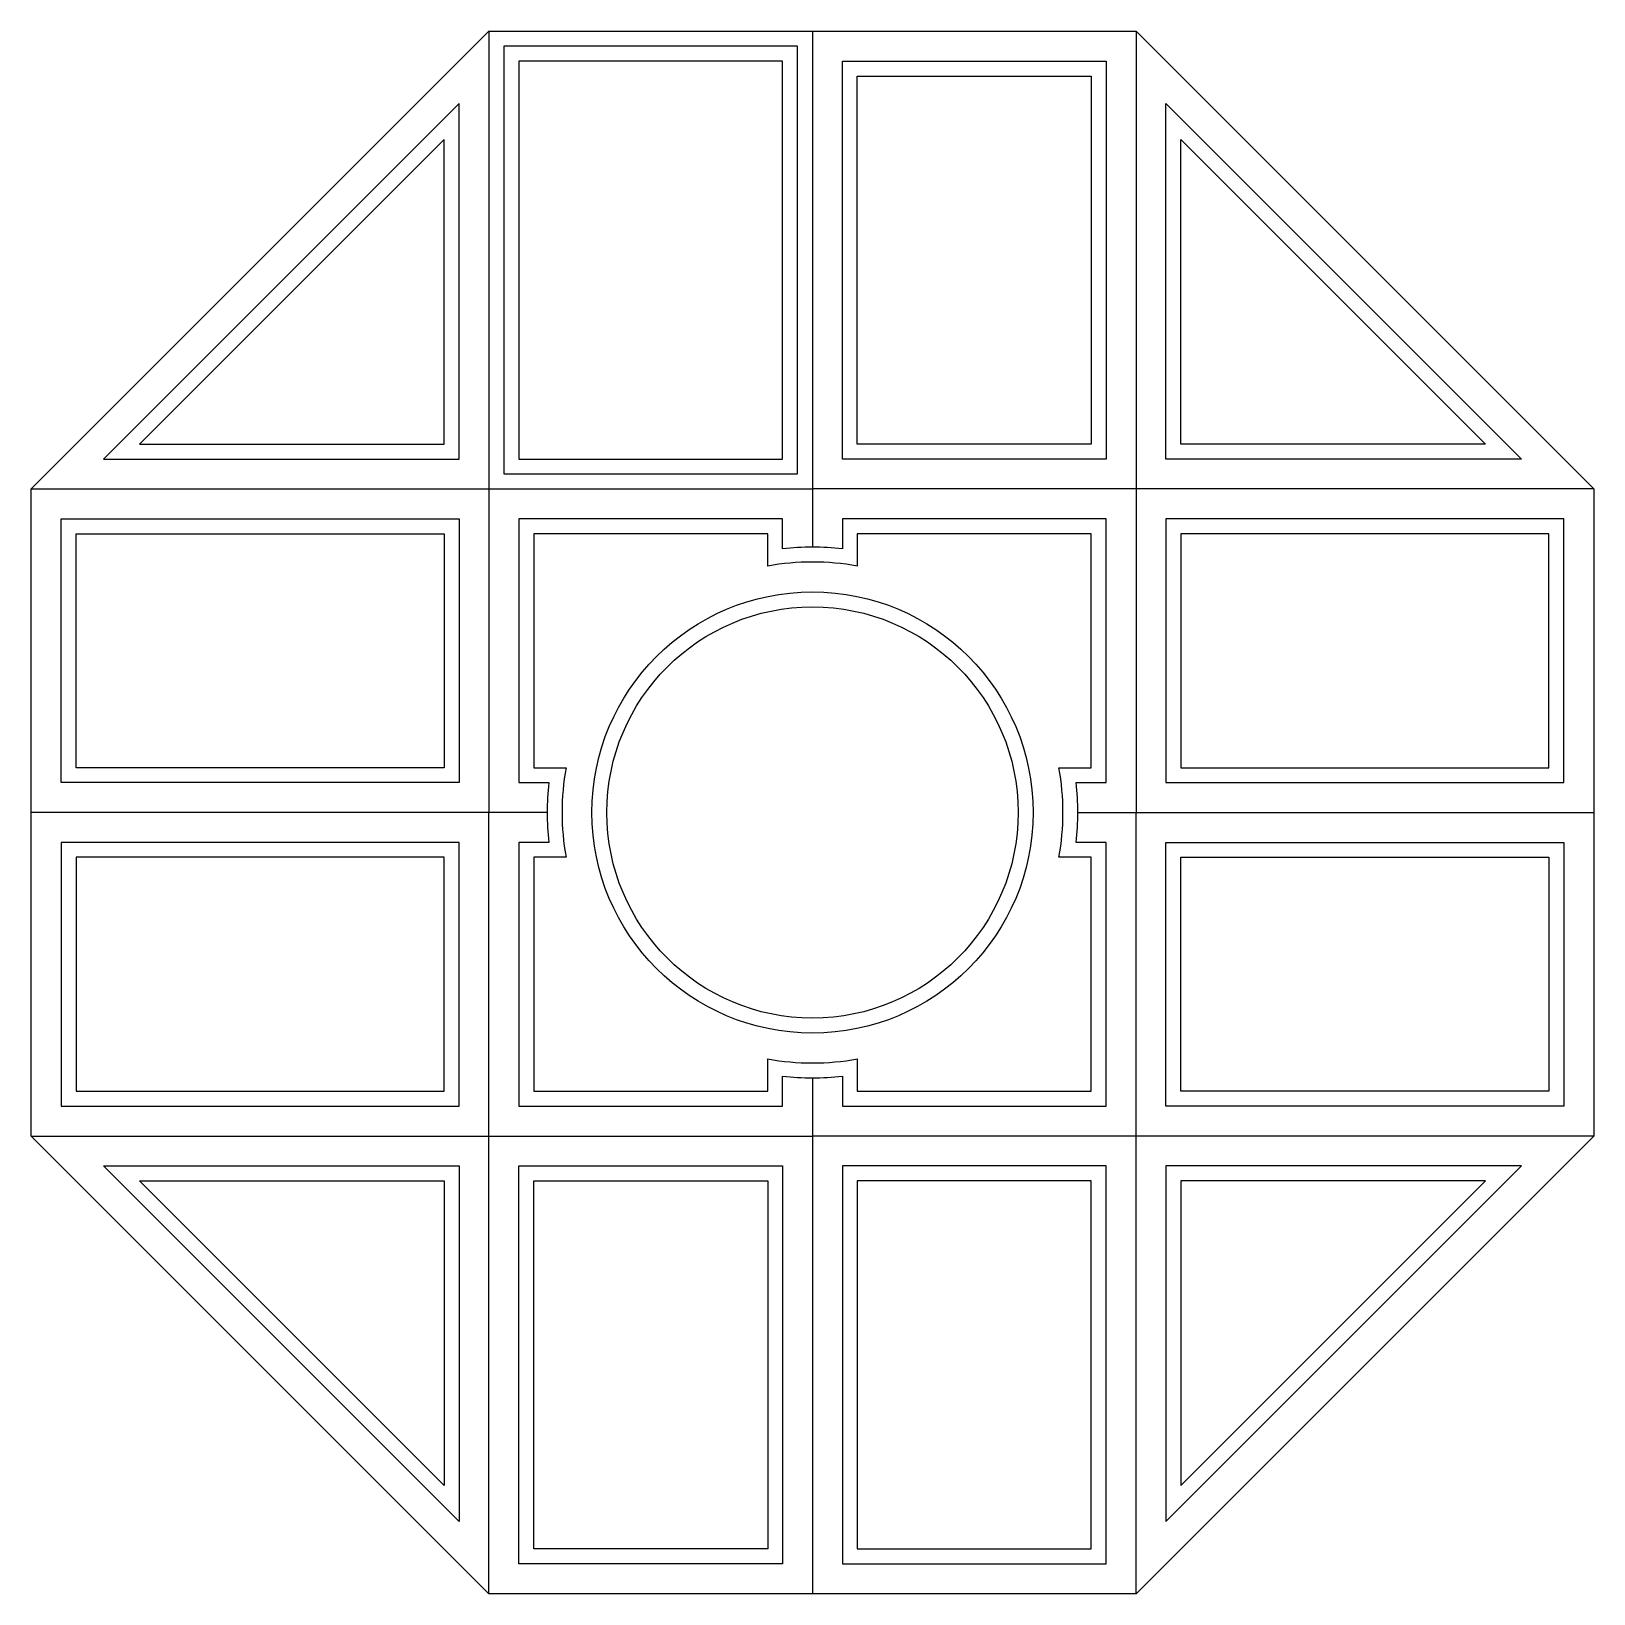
# Model space of a CAD drawing. Extents: x 7371 to 10509, y 1651 to 4790.
import ezdxf

# ---------------------------------------------------------------- set-up
doc = ezdxf.new("R2010")
doc.units = 0
doc.header["$MEASUREMENT"] = 0
for name, color, linetype in [('3', 3, 'CONTINUOUS'), ('4', 4, 'CONTINUOUS'), ('7', 7, 'CONTINUOUS')]:
    doc.layers.add(name, color=color, linetype=linetype)

msp = doc.modelspace()

# ---------------------------------------------------------------- linework, layer by layer
at = {"layer": '3'}
for points in [[(8350, 3930.2), (8880, 3930.2), (8880, 4729.5), (8350, 4729.5)], [(9500, 3960.2), (9030, 3960.2), (9030, 4699.5), (9500, 4699.5)], [(8200, 4572.3), (7587.9, 3960.2), (8200, 3960.2)], [(9680, 4572.3), (10292.1, 3960.2), (9680, 3960.2)], [(7460.6, 3780.2), (8200, 3780.2), (8200, 3310.2), (7460.6, 3310.2)], [(10419.4, 3780.2), (9680, 3780.2), (9680, 3310.2), (10419.4, 3310.2)], [(7460.6, 2660.1), (8200, 2660.1), (8200, 3130.2), (7460.6, 3130.2)], [(10419.4, 2660.1), (9680, 2660.1), (9680, 3130.2), (10419.4, 3130.2)], [(8200, 1868.1), (7587.9, 2480.1), (8200, 2480.1)], [(8380, 2480.1), (8850, 2480.1), (8850, 1740.8), (8380, 1740.8)], [(9500, 2480.1), (9030, 2480.1), (9030, 1740.8), (9500, 1740.8)], [(9680, 1868.1), (10292.1, 2480.1), (9680, 2480.1)]]:
    msp.add_lwpolyline(points, close=True, dxfattribs=at)
msp.add_lwpolyline([(9500, 3310.2), (9500, 3780.2), (9030, 3780.2), (9030, 3715.2, 0.090174), (8850, 3715.2), (8850, 3780.2), (8380, 3780.2), (8380, 3310.2), (8445, 3310.2, 0.090174), (8445, 3130.2), (8380, 3130.2), (8380, 2660.1), (8850, 2660.1), (8850, 2725.2, 0.090174), (9030, 2725.2), (9030, 2660.1), (9500, 2660.1), (9500, 3130.2), (9435, 3130.2, 0.090174), (9435, 3310.2)], format="xyb", close=True, dxfattribs=at)
msp.add_circle((8940, 3220.2), 413.1, dxfattribs=at)
at = {"layer": '4'}
for p, q in [((7370.6, 3870.2), (8290, 4789.5)), ((8290, 4789.5), (8290, 3220.2)), ((8290, 4789.5), (9590, 4789.5)), ((8940, 4789.5), (8940, 3753.3)), ((9590, 4789.5), (9590, 3220.2)), ((9590, 4789.5), (10509.4, 3870.2)), ((7370.6, 3870.2), (8940, 3870.2)), ((7370.6, 3220.2), (7370.6, 3870.2)), ((10509.4, 3870.2), (8940, 3870.2)), ((10509.4, 3870.2), (10509.4, 2570.1)), ((8406.9, 3220.2), (7370.6, 3220.2)), ((7370.6, 2570.1), (7370.6, 3220.2)), ((8290, 1650.8), (8290, 3220.2)), ((9473.1, 3220.2), (10509.4, 3220.2)), ((9590, 1650.8), (9590, 3220.2)), ((8940, 2687.1), (8940, 1650.8)), ((8290, 1650.8), (7370.6, 2570.1)), ((7370.6, 2570.1), (8940, 2570.1)), ((10509.4, 2570.1), (8940, 2570.1)), ((10509.4, 2570.1), (9590, 1650.8)), ((9590, 1650.8), (8290, 1650.8))]:
    msp.add_line(p, q, dxfattribs=at)
at = {"layer": '7'}
for points in [[(8320, 3900.2), (8910, 3900.2), (8910, 4759.5), (8320, 4759.5)], [(9530, 3930.2), (9000, 3930.2), (9000, 4729.5), (9530, 4729.5)], [(8230, 4644.7), (7515.5, 3930.2), (8230, 3930.2)], [(9650, 4644.7), (10364.5, 3930.2), (9650, 3930.2)], [(7430.6, 3810.2), (8230, 3810.2), (8230, 3280.2), (7430.6, 3280.2)], [(10449.4, 3810.2), (9650, 3810.2), (9650, 3280.2), (10449.4, 3280.2)], [(7430.6, 2630.1), (8230, 2630.1), (8230, 3160.2), (7430.6, 3160.2)], [(10449.4, 2630.1), (9650, 2630.1), (9650, 3160.2), (10449.4, 3160.2)], [(8230, 1795.7), (7515.5, 2510.1), (8230, 2510.1)], [(8350, 2510.1), (8880, 2510.1), (8880, 1710.8), (8350, 1710.8)], [(9530, 2510.1), (9000, 2510.1), (9000, 1710.8), (9530, 1710.8)], [(9650, 1795.7), (10364.5, 2510.1), (9650, 2510.1)]]:
    msp.add_lwpolyline(points, close=True, dxfattribs=at)
msp.add_lwpolyline([(9530, 3280.2), (9530, 3810.2), (9000, 3810.2), (9000, 3749.9, 0.056455), (8880, 3749.9), (8880, 3810.2), (8350, 3810.2), (8350, 3280.2), (8410.3, 3280.2, 0.056455), (8410.3, 3160.2), (8350, 3160.2), (8350, 2630.1), (8880, 2630.1), (8880, 2690.5, 0.056455), (9000, 2690.5), (9000, 2630.1), (9530, 2630.1), (9530, 3160.2), (9469.7, 3160.2, 0.056455), (9469.7, 3280.2)], format="xyb", close=True, dxfattribs=at)
msp.add_circle((8940, 3220.2), 443.1, dxfattribs=at)

doc.saveas('drawing.dxf')
